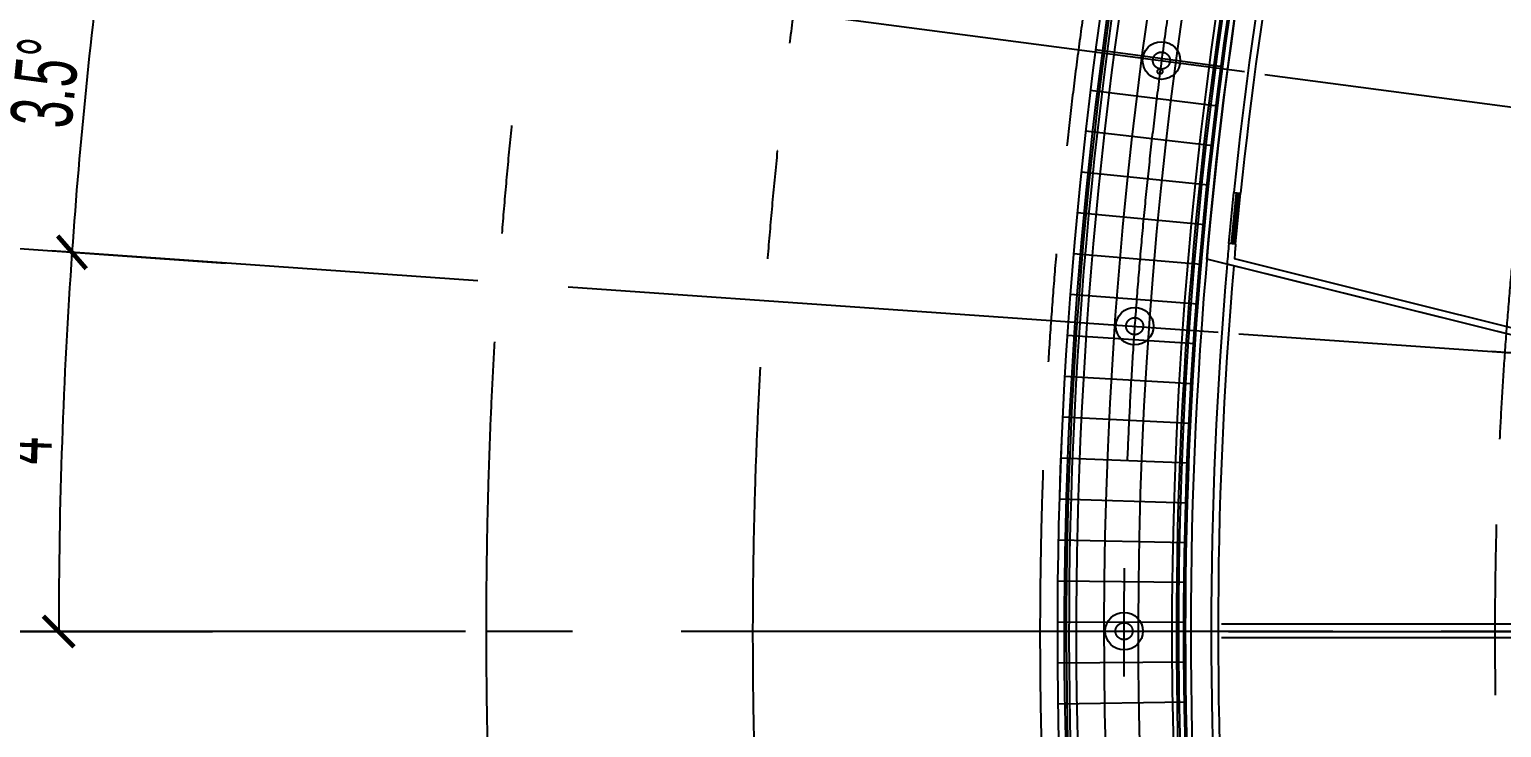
# Model space of a CAD drawing. Extents: x 36903891 to 38126251, y 2073392 to 2924740.
# Drawn here: x 36951204 to 36994246, y 2283821 to 2304256 of the extents above; entities that cross this region are included whole.
import ezdxf
from ezdxf.enums import TextEntityAlignment as Align
from ezdxf.xclip import XClip

# ---------------------------------------------------------------- set-up
doc = ezdxf.new("R2010")
doc.units = 0
doc.header["$LTSCALE"] = 1000
doc.header["$XCLIPFRAME"] = 0
for name, pattern in [('CENTER', [2, 1.25, -0.25, 0.25, -0.25]), ('CENTER2', [28.575, 19.05, -3.175, 3.175, -3.175]), ('DASH', [0.35, 0.25, -0.1]), ('HIDDEN', [0.375, 0.25, -0.125])]:
    doc.linetypes.add(name, pattern=pattern)
doc.layers.get('0').update_dxf_attribs({"color": 8})
doc.layers.get('Defpoints').update_dxf_attribs({"color": 8})
for name, color, linetype in [('#幕墙线-平面', 8, 'Continuous'), ('#标注', 8, 'Continuous'), ('#虚线', 8, 'HIDDEN'), ('#轴线', 8, 'CENTER2'), ('A-AL-E', 8, 'Continuous'), ('A-COLS-PLAN-C', 8, 'DASH'), ('A-DETL-ALUM', 8, 'Continuous'), ('A-FLOR', 8, 'Continuous'), ('A-GRID', 8, 'CENTER'), ('A-STRS-HRAL', 8, 'Continuous'), ('DIM', 8, 'Continuous'), ('周边建筑', 8, 'Continuous'), ('水-雨水-压力流-标识', 8, 'Continuous')]:
    doc.layers.add(name, color=color, linetype=linetype)
doc.styles.add('#文字', font='jrs.shx', dxfattribs={"width": 0.7, "bigfont": 'hztxt.shx'})
doc.styles.add('JHZX', font='jrs.shx', dxfattribs={"width": 0.6, "bigfont": 'jhz.shx'})
doc.dimstyles.new('JZBZ-600', dxfattribs={"dimscale": 600, "dimtxt": 3, "dimasz": 1.5, "dimexe": 1, "dimexo": 1, "dimgap": 0.5, "dimtad": 1, "dimdec": 0, "dimdsep": 46, "dimtxsty": 'JHZX', "dimblk1": 'ARCHTICK', "dimblk2": 'ARCHTICK', "dimsah": 1, "dimcen": 0, "dimclrd": 1, "dimclre": 1, "dimclrt": 2, "dimadec": 1, "dimazin": 2, "dimtfac": 1, "dimtdec": 0, "dimtix": 1, "dimtmove": 0, "dimatfit": 3, "dimfxl": 1, "dimtolj": 1, "dimlwd": -1, "dimlwe": -1, "dimarcsym": 1})

# ---------------------------------------------------------------- blocks, each defined once
blk = doc.blocks.new('_ARCHTICK')
at = {"color": 0, "linetype": 'ByBlock', "const_width": 0.15}
blk.add_lwpolyline([(-0.5, -0.5), (0.5, 0.5)], dxfattribs=at)
blk = doc.blocks.new('*D68')
at = {"layer": '#标注', "transparency": 16777216}
for p, q in [((36634659, 2937870), (36622266, 2939502)), ((36633758, 2928925), (36621289, 2929798))]:
    blk.add_line(p, q, dxfattribs=at)
blk.add_arc((36780593, 2918654), 159093, 172.49852, 175.99865, dxfattribs=at)
at = {"layer": 'Defpoints', "color": 0, "transparency": 16777216}
for p in [(36635254, 2937792), (36622471, 2936208), (36634357, 2928883), (36780593, 2918654)]:
    blk.add_point(p, dxfattribs=at)
at = {"layer": '#标注', "transparency": 16777216, "xscale": 900, "yscale": 900, "zscale": 900}
for p, rotation in [((36622861, 2939424), 82.4985152614456), ((36621887, 2929756), 265.9986451028921)]:
    blk.add_blockref('_ARCHTICK', p, dxfattribs=dict(at, rotation=rotation))
at = {"layer": '#标注', "transparency": 16777216, "insert": (36621106, 2934718), "char_height": 1800, "attachment_point": 5, "rotation": 84.2486, "style": 'JHZX'}
blk.add_mtext('\\A1;3.5°', dxfattribs=at)
blk = doc.blocks.new('*D69')
at = {"layer": '#标注', "transparency": 16777216}
for p, q in [((36633758, 2928925), (36621289, 2929798)), ((36633399, 2918657), (36620899, 2918658))]:
    blk.add_line(p, q, dxfattribs=at)
blk.add_arc((36780593, 2918654), 159093, 175.99865, 179.99871, dxfattribs=at)
at = {"layer": 'Defpoints', "color": 0, "transparency": 16777216}
for p in [(36634357, 2928883), (36621672, 2926060), (36633999, 2918657), (36780593, 2918654)]:
    blk.add_point(p, dxfattribs=at)
at = {"layer": '#标注', "transparency": 16777216, "xscale": 900, "yscale": 900, "zscale": 900}
for p, rotation in [((36621887, 2929756), 85.99864510292647), ((36621499, 2918658), 269.9987065688496)]:
    blk.add_blockref('_ARCHTICK', p, dxfattribs=dict(at, rotation=rotation))
at = {"layer": '#标注', "transparency": 16777216, "insert": (36620397, 2924252), "char_height": 1800, "attachment_point": 5, "rotation": 87.9987, "style": 'JHZX'}
blk.add_mtext('\\A1;4°', dxfattribs=at)
blk = doc.blocks.new('*D175')
at = {"layer": '#标注', "transparency": 16777216}
for p, q in [((36657983, 2942431), (36670255, 2940051)), ((36656768, 2934960), (36669161, 2933328))]:
    blk.add_line(p, q, dxfattribs=at)
blk.add_arc((36780593, 2918654), 112993, 169.0253, 172.49827, dxfattribs=at)
at = {"layer": 'Defpoints', "color": 0, "transparency": 16777216}
for p in [(36657394, 2942545), (36669254, 2937920), (36656173, 2935038), (36780593, 2918654)]:
    blk.add_point(p, dxfattribs=at)
at = {"layer": '#标注', "transparency": 16777216, "xscale": 900, "yscale": 900, "zscale": 900}
for p, rotation in [((36669666, 2940165), 79.0253024601727), ((36668566, 2933406), 262.4982656255029)]:
    blk.add_blockref('_ARCHTICK', p, dxfattribs=dict(at, rotation=rotation))
at = {"layer": '#标注', "transparency": 16777216, "insert": (36667880, 2936987), "char_height": 1800, "attachment_point": 5, "rotation": 80.7618, "style": 'JHZX'}
blk.add_mtext('\\A1;3.5°', dxfattribs=at)
blk = doc.blocks.new('*D176')
at = {"layer": '#标注', "transparency": 16777216}
for p, q in [((36656768, 2934960), (36669161, 2933328)), ((36656004, 2927369), (36668473, 2926497))]:
    blk.add_line(p, q, dxfattribs=at)
blk.add_arc((36780593, 2918654), 112993, 172.49827, 175.99865, dxfattribs=at)
at = {"layer": 'Defpoints', "color": 0, "transparency": 16777216}
for p in [(36656173, 2935038), (36668289, 2931122), (36655405, 2927411), (36780593, 2918654)]:
    blk.add_point(p, dxfattribs=at)
at = {"layer": '#标注', "transparency": 16777216, "xscale": 900, "yscale": 900, "zscale": 900}
for p, rotation in [((36668566, 2933406), 82.49826562553585), ((36667875, 2926539), 265.9986451029371)]:
    blk.add_blockref('_ARCHTICK', p, dxfattribs=dict(at, rotation=rotation))
at = {"layer": '#标注', "transparency": 16777216, "insert": (36666974, 2930098), "char_height": 1800, "attachment_point": 5, "rotation": 84.2485, "style": 'JHZX'}
blk.add_mtext('\\A1;3.5°', dxfattribs=at)
blk = doc.blocks.new('*D177')
at = {"layer": '#标注', "transparency": 16777216}
for p, q in [((36656004, 2927369), (36668473, 2926497)), ((36655699, 2918657), (36668199, 2918657))]:
    blk.add_line(p, q, dxfattribs=at)
blk.add_arc((36780593, 2918654), 112993, 175.99865, 179.9986, dxfattribs=at)
at = {"layer": 'Defpoints', "color": 0, "transparency": 16777216}
for p in [(36655405, 2927411), (36667722, 2923914), (36655099, 2918657), (36780593, 2918654)]:
    blk.add_point(p, dxfattribs=at)
at = {"layer": '#标注', "transparency": 16777216, "xscale": 900, "yscale": 900, "zscale": 900}
for p, rotation in [((36667875, 2926539), 85.99864510288438), ((36667599, 2918657), 269.9985978331407)]:
    blk.add_blockref('_ARCHTICK', p, dxfattribs=dict(at, rotation=rotation))
at = {"layer": '#标注', "transparency": 16777216, "insert": (36666469, 2922642), "char_height": 1800, "attachment_point": 5, "rotation": 87.9986, "style": 'JHZX'}
blk.add_mtext('\\A1;4°', dxfattribs=at)
blk = doc.blocks.new('*D178')
at = {"layer": '#标注', "transparency": 16777216}
for p, q in [((36655699, 2918657), (36668199, 2918657)), ((36656003, 2909944), (36668473, 2910816))]:
    blk.add_line(p, q, dxfattribs=at)
blk.add_arc((36780593, 2918654), 112993, 179.9986, 183.99896, dxfattribs=at)
at = {"layer": 'Defpoints', "color": 0, "transparency": 16777216}
for p in [(36655099, 2918657), (36780593, 2918654), (36667630, 2916027), (36655405, 2909902)]:
    blk.add_point(p, dxfattribs=at)
at = {"layer": '#标注', "transparency": 16777216, "xscale": 900, "yscale": 900, "zscale": 900}
for p, rotation in [((36667599, 2918657), 89.99859783315381), ((36667874, 2910774), 273.9989600530693)]:
    blk.add_blockref('_ARCHTICK', p, dxfattribs=dict(at, rotation=rotation))
at = {"layer": '#标注', "transparency": 16777216, "insert": (36668867, 2914755), "char_height": 1800, "attachment_point": 5, "rotation": 271.9988, "style": 'JHZX'}
blk.add_mtext('\\A1;4°', dxfattribs=at)
blk = doc.blocks.new('*D195')
at = {"layer": '#标注', "transparency": 16777216}
for p, q in [((36689976, 3034648), (36679819, 3047651)), ((36633399, 2918657), (36616899, 2918658))]:
    blk.add_line(p, q, dxfattribs=at)
blk.add_arc((36780593, 2918654), 163093, 127.99748, 179.99871, dxfattribs=at)
at = {"layer": 'Defpoints', "color": 0, "transparency": 16777216}
for p in [(36690346, 3034175), (36646456, 3011427), (36633999, 2918657), (36780593, 2918654)]:
    blk.add_point(p, dxfattribs=at)
at = {"layer": '#标注', "transparency": 16777216, "xscale": 900, "yscale": 900, "zscale": 900}
for p, rotation in [((36680188, 3047178), 37.99748212022364), ((36617499, 2918658), 269.9987065688374)]:
    blk.add_blockref('_ARCHTICK', p, dxfattribs=dict(at, rotation=rotation))
at = {"layer": '#标注', "transparency": 16777216, "insert": (36632929, 2990681), "char_height": 1800, "attachment_point": 5, "rotation": 63.9981, "style": 'JHZX'}
blk.add_mtext('\\A1;52°', dxfattribs=at)
blk = doc.blocks.new('*U49')
blk.add_line((20, 0), (0, 0))
blk.add_circle((24, 0), 4)
at = {"style": 'JHZX', "width": 0.75}
blk.add_attdef('AXES', text='', height=4, dxfattribs=at).set_placement((24, 0), align=Align.MIDDLE_CENTER)
blk = doc.blocks.new('DOTE-11')
at = {"layer": '#虚线', "ltscale": 20}
blk.add_arc((36780599, 2918657), 117100, 127.09412, 208, dxfattribs=at)
at = {"layer": '#轴线'}
for p, q in [((36656172, 2935038), (36635253, 2937792)), ((36655404, 2927412), (36634356, 2928883)), ((36715899, 2918657), (36633999, 2918657))]:
    blk.add_line(p, q, dxfattribs=at)
for radius, end in [(146600, 183.99981), (138800, 210.18842), (130400, 210.32938), (127950, 210.37401)]:
    blk.add_arc((36780599, 2918657), radius, 324.5, end, dxfattribs=at)
blk = doc.blocks.new('A$C80b62fe7')
at = {"layer": '#幕墙线-平面'}
for points in [[(-46213, 141660, -0.19373), (-46213, 236074, -0.19373)], [(-45972, 141757, -0.19373), (-45972, 235977, -0.19373)], [(-74884, 213198), (-57719, 210325, -0.411969), (-56971, 209284, 0.102544), (-54539, 156718, -0.395718), (-60417, 146035), (-89892, 136458, 0.466577), (-107034, 93975, 0.049695), (-84810, 60702, -0.410623), (-85054, 58028), (-90652, 53309)], [(-74927, 212941), (-57762, 210069, -0.411969), (-57227, 209325, 0.102544), (-54791, 156654, -0.395718), (-60498, 146282), (-89972, 136705, 0.466577), (-107264, 93853, 0.049695), (-85011, 60537, -0.410623), (-85222, 58227), (-90819, 53508)]]:
    blk.add_lwpolyline(points, format="xyb", dxfattribs=at)
for radius, start, end in [(128529, 333.50225, 195.7758), (127529, 333.53985, 195.7884)]:
    blk.add_arc((71052, 188867), radius, start, end, dxfattribs=at)
blk = doc.blocks.new('DASWQE')
at = {"layer": '#幕墙线-平面', "ltscale": 10}
for points in [[(-128779, 17026), (-125062, 16535)], [(-128931, 15836), (-125209, 15379)], [(-129072, 14644), (-125346, 14221)], [(-129202, 13451), (-125472, 13063)], [(-129320, 12257), (-125587, 11903)], [(-129428, 11062), (-125692, 10743)], [(-129525, 9866), (-125786, 9581)], [(-129610, 8669), (-125869, 8419)], [(-129685, 7471), (-125941, 7256)], [(-129748, 6273), (-126003, 6092)], [(-129801, 5074), (-126054, 4928)], [(-129842, 3875), (-126094, 3763)], [(-129872, 2675), (-126123, 2598)], [(-129892, 1475), (-126142, 1433)], [(-129900, 275), (-126150, 267)], [(-129897, -925), (-126147, -898)], [(-129883, -2124), (-126133, -2063)]]:
    blk.add_lwpolyline(points, dxfattribs=at)
at = {"layer": 'DIM', "ltscale": 10}
blk.add_blockref('A$C80b62fe7', (-71047, -188863), dxfattribs=at)
blk = doc.blocks.new('雨水立管')
blk.add_circle((0, 0), 50)
blk = doc.blocks.new('雨水')
at = {"layer": '水-雨水-压力流-标识', "xscale": 1.5, "yscale": 1.5, "zscale": 1.5}
blk.add_blockref('雨水立管', (35521075, 2935036), dxfattribs=at)
blk = doc.blocks.new('800柱子')
at = {"layer": 'A-DETL-ALUM', "ltscale": 0.3}
blk.add_circle((35572079, 2737405), 550, dxfattribs=at)
blk = doc.blocks.new('$WINLIB2D$00000039')
for points in [[(-0.5, 0.5), (-0.5, -0.5)], [(0.5, 0.5), (-0.5, 0.5)], [(0.5, -0.5), (0.5, 0.5)], [(-0.5, 0.167), (0.5, 0.167)], [(-0.452, -0.167), (-0.5, 0.084)], [(-0.384, -0.167), (-0.448, 0.167)], [(-0.316, -0.167), (-0.38, 0.167)], [(-0.248, -0.167), (-0.312, 0.167)], [(-0.18, -0.167), (-0.244, 0.167)], [(-0.112, -0.167), (-0.176, 0.167)], [(-0.044, -0.167), (-0.108, 0.167)], [(0.024, -0.167), (-0.04, 0.167)], [(0.092, -0.167), (0.028, 0.167)], [(0.16, -0.167), (0.096, 0.167)], [(0.228, -0.167), (0.164, 0.167)], [(0.296, -0.167), (0.232, 0.167)], [(0.364, -0.167), (0.3, 0.167)], [(0.432, -0.167), (0.368, 0.167)], [(0.5, -0.167), (0.436, 0.167)], [(-0.5, -0.167), (0.5, -0.167)], [(0.5, -0.5), (-0.5, -0.5)]]:
    blk.add_lwpolyline(points)
blk = doc.blocks.new('123')
at = {"layer": '周边建筑'}
for p, q in [((34943022, 2952549), (34943022, 2962679)), ((34943422, 2952549), (34943422, 2962679)), ((34951663, 2953277), (34953967, 2962516)), ((34951839, 2953153), (34954120, 2962302)), ((34954546, 2962264), (34954566, 2962463)), ((34956059, 2962319), (34956039, 2962120))]:
    blk.add_line(p, q, dxfattribs=at)
blk.add_lwpolyline([(34896149, 2954454, -0.07422), (34932331, 2963106), (34934781, 2953277), (34951663, 2953277), (34954114, 2963106, -0.07422), (34990296, 2954454, -0.07422)], format="xyb", dxfattribs=at)
blk.add_lwpolyline([(34932478, 2962516), (34934781, 2953277), (34951663, 2953277), (34953967, 2962516)], dxfattribs=at)
for radius, start, end in [(126000, 68.06236, 111.93764), (125400, 85.08472, 94.91528), (125200, 85.09936, 94.90064), (125400, 84.81008, 85.08472), (125200, 84.81062, 85.00667), (125400, 68.1164, 84.12472), (125200, 68.19612, 84.12417)]:
    blk.add_arc((34943222, 2837577), radius, start, end, dxfattribs=at)
at = {"layer": '周边建筑', "xscale": -1500.000000000001, "yscale": 200.0000000000001, "zscale": 1500, "rotation": 354.4673970493893}
blk.add_blockref('$WINLIB2D$00000039', (34955303, 2962292), dxfattribs=at)
blk = doc.blocks.new('_YZHK')
blk.add_circle((0, 0), 0.5)
blk = doc.blocks.new('ASDFASD')
at = {"layer": 'A-COLS-PLAN-C', "ltscale": 0.3, "xscale": 500, "yscale": 500, "zscale": 500}
for p in [(35521117, 2935358), (35520334, 2927583), (35520023, 2918657)]:
    blk.add_blockref('_YZHK', p, dxfattribs=at)
blk = doc.blocks.new('CXVFG')
at = {"layer": 'A-AL-E'}
for points in [[(39177304.8, 1942703.1, -0.193701), (39177304.8, 2036947.3, -0.193701)], [(39177353.8, 1942715.3, -0.1937296), (39177353.8, 2036935.1, -0.1937296)], [(39148432, 2014096.2), (39165596.7, 2011223.6, -0.4119686), (39166295.8, 2010251.4, 0.1025442), (39168728.6, 1957661.3, -0.3957181), (39162889.9, 1947049.8), (39133415, 1937472.8, 0.4665772), (39116238.2, 1894904.6, 0.049695), (39138469.4, 1861621.5, -0.4106234), (39138233, 1859032.1), (39132635.3, 1854312.7)], [(39148399, 2013898.9), (39165563.7, 2011026.3, -0.4119686), (39166098.3, 2010282.9, 0.1025442), (39168534.9, 1957611.7, -0.3957181), (39162828.1, 1947240), (39133353.2, 1937663, 0.4665772), (39116061.7, 1894810.5, 0.049695), (39138315, 1861494.5, -0.4106234), (39138104.1, 1859185), (39132506.4, 1854465.6)]]:
    blk.add_lwpolyline(points, format="xyb", dxfattribs=at)
at = {"layer": 'A-STRS-HRAL'}
for points in [[(39177037.4, 2037220.1, 0.160495), (39171845.6, 1958188), (39172039.3, 1958238.1, -0.160142), (39177157.9, 2036983.9, -0.160142)], [(39166641.4, 2010196.3, 0.1025442), (39169067.7, 1957748.1, -0.007329), (39169130.7, 1957485.9), (39168937, 1957435.8, 0.0075057), (39168873.9, 1957698.5, -0.1025442), (39166443.9, 2010227.8, 0.2670598), (39166089.1, 2011159.6, -0.0004314), (39166126.1, 2011381, -0.2921177), (39166641.4, 2010196.3)]]:
    blk.add_lwpolyline(points, format="xyb", dxfattribs=at)
at = {"rotation": 89.99999985381737}
blk.add_blockref('123', (42131954.6, -32953397.2), dxfattribs=at)
at = {"layer": 'A-COLS-PLAN-C'}
blk.add_blockref('ASDFASD', (3646404.7, -928832), dxfattribs=at)
at = {"layer": '水-雨水-压力流-标识'}
for name, p in [('雨水', (3646404.7, -928832)), ('800柱子', (3595442.5, -730878.6)), ('800柱子', (3594659.5, -738654.1)), ('800柱子', (3594347.8, -747579.4))]:
    blk.add_blockref(name, p, dxfattribs=at)
blk = doc.blocks.new('ZW-5001')
at = {"layer": '#标注'}
ref = blk.add_blockref('*U49', (36626376.2, 2929441.7), dxfattribs=dict(at, xscale=-599.9999999999999, yscale=599.9999999999999, rotation=355.9987296722753))
ref.add_attrib('AXES', 'A10', dxfattribs={"layer": '0', "height": 2400, "rotation": 355.99873, "style": '#文字', "width": 0.7}).set_placement((36612011.3, 2930446.5), align=Align.MIDDLE_CENTER)
ref = blk.add_blockref('*U49', (36663385.7, 2926852.9), dxfattribs=dict(at, xscale=600.0000000000001, yscale=600.0000000000001, rotation=355.9986451038205))
ref.add_attrib('AXES', 'A10', dxfattribs={"layer": '0', "height": 2400, "rotation": 355.99865, "style": '#文字', "width": 0.7}).set_placement((36677750.6, 2925848), align=Align.MIDDLE_CENTER)
ref = blk.add_blockref('*U49', (36625999.3, 2918654.8), dxfattribs=dict(at, xscale=-600, yscale=599.9999999999999, rotation=359.9849050273523))
ref.add_attrib('AXES', 'A9', dxfattribs={"layer": '0', "height": 2400, "rotation": 359.98491, "style": '#文字', "width": 0.7}).set_placement((36611599.3, 2918658.6), align=Align.MIDDLE_CENTER)
for base, p1, p2, picture, middle in [((36646455.8, 3011426.8), (36690345.9, 3034175.3), (36633999.3, 2918657.4), '*D195', (36632929.2, 2990680.5)), ((36669253.8, 2937919.8), (36657394.4, 2942545), (36656173.4, 2935038.1), '*D175', (36667880.4, 2936986.7)), ((36622470.7, 2936208.1), (36635253.9, 2937792.2), (36634356.6, 2928883.4), '*D68', (36621106.2, 2934717.5)), ((36668289.2, 2931121.9), (36656173.4, 2935038.1), (36655405.2, 2927411), '*D176', (36666974.2, 2930098)), ((36621671.7, 2926059.7), (36634356.6, 2928883.4), (36633999.3, 2918657.4), '*D69', (36620397.1, 2924252)), ((36667721.8, 2923913.9), (36655405.2, 2927411), (36655099.3, 2918657.2), '*D177', (36666468.9, 2922642.1)), ((36667629.8, 2916027.4), (36655099.3, 2918657.2), (36655404.8, 2909902.4), '*D178', (36668867.3, 2914755))]:
    dim = blk.add_angular_dim_3p(base=base, center=(36780592.7, 2918654.1), p1=p1, p2=p2, dimstyle='JZBZ-600', override={"dimclrd": 256, "dimclre": 256, "dimclrt": 256}, dxfattribs=at)
    dim.commit()
    dim.dimension.update_dxf_attribs({"geometry": picture, "text_midpoint": middle})
blk = doc.blocks.new('FDGFH')
at = {"layer": 'A-FLOR'}
blk.add_blockref('ZW-5001', (-36780599, -2918657), dxfattribs=at)
at = {"layer": 'A-GRID'}
blk.add_blockref('DOTE-11', (-36780599, -2918657), dxfattribs=at)
blk = doc.blocks.new('JUTEWR')
at = {"layer": 'A-STRS-HRAL'}
blk.add_blockref('DASWQE', (36747505, 2929437), dxfattribs=at)
at = {"layer": 'DIM'}
for name, p in [('FDGFH', (36747510, 2929431)), ('CXVFG', (-2546868, 939616))]:
    blk.add_blockref(name, p, dxfattribs=at)

msp = doc.modelspace()

# ---------------------------------------------------------------- block references
at = {"layer": 'DIM'}
ref = msp.add_blockref('JUTEWR', (363648.3, -642797.5), dxfattribs=at)
XClip(ref).set_block_clipping_path([(36540243.0880557299, 2702892.0700622862), (36938694.1744792983, 3117037.741362222)])

doc.saveas('drawing.dxf')
